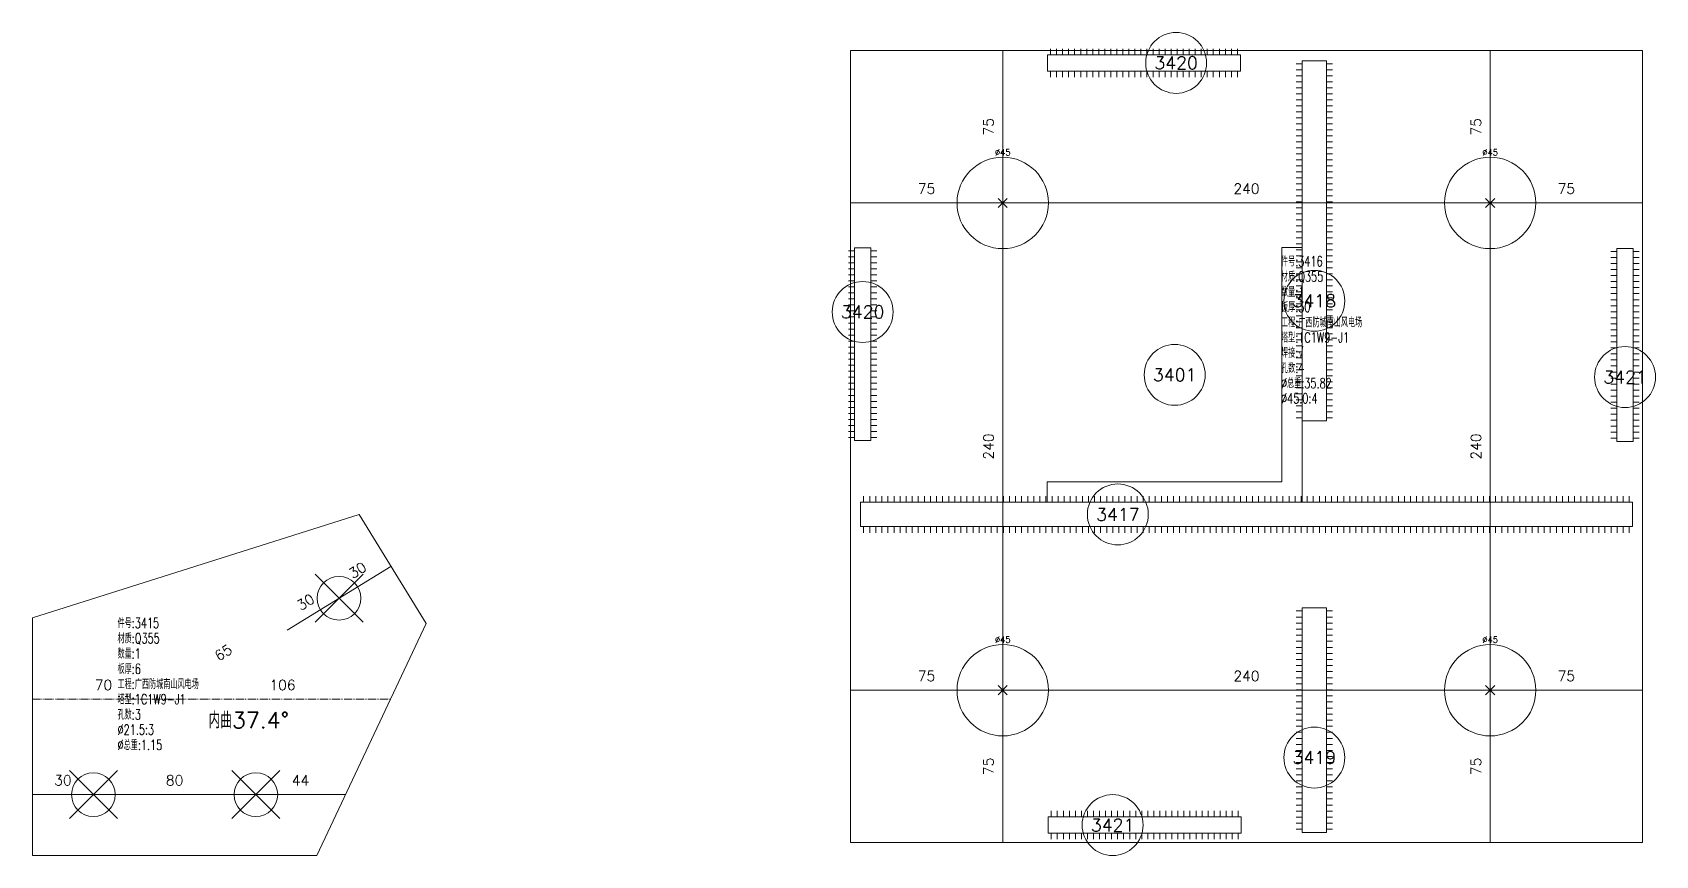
# Model space of a CAD drawing. Extents: x -105 to 10956, y -4548 to 9487.
# Drawn here: x 1145 to 1944, y -1759 to -1353 of the extents above; entities that cross this region are included whole.
import ezdxf
from ezdxf.enums import TextEntityAlignment as Align

# ---------------------------------------------------------------- set-up
doc = ezdxf.new("R2010")
doc.units = 0
doc.header["$MEASUREMENT"] = 0
doc.linetypes.add('制弯线', pattern=[5.9, 4, -0.5, 0.2, -0.5, 0.2, -0.5])
for name, color, linetype, lineweight in [('1', 7, 'CONTINUOUS', 25), ('2', 7, 'CONTINUOUS', 25), ('3', 7, 'CONTINUOUS', 25)]:
    doc.layers.add(name, color=color, linetype=linetype, lineweight=lineweight)
doc.styles.get("Standard").update_dxf_attribs({"font": 'simplex.shx', "width": 0.7, "height": 3, "bigfont": 'gbhzfs.shx'})

msp = doc.modelspace()

# ---------------------------------------------------------------- linework, layer by layer
at = {"layer": '1', "color": 7, "linetype": 'Continuous', "lineweight": 18}
for p, q in [((1937.93253, -1362.37284), (1547.93253, -1362.37284)), ((1547.93253, -1362.37284), (1547.93253, -1752.37284)), ((1937.93253, -1752.37284), (1937.93253, -1362.37284)), ((1306.00104, -1590.80386), (1145.18537, -1641.78471)), ((1338.97124, -1644.48781), (1306.00104, -1590.80386)), ((1145.18537, -1641.78471), (1145.18537, -1758.78471)), ((1285.18537, -1758.78471), (1338.97124, -1644.48781)), ((1547.93253, -1752.37284), (1937.93253, -1752.37284)), ((1145.18537, -1758.78471), (1285.18537, -1758.78471))]:
    msp.add_line(p, q, dxfattribs=at)
at = {"layer": '1', "color": 7, "linetype": 'Continuous', "lineweight": 13}
for p, q in [((1620.68253, -1439.62284), (1625.18253, -1435.12284)), ((1625.18253, -1439.62284), (1620.68253, -1435.12284)), ((1860.68253, -1439.62284), (1865.18253, -1435.12284)), ((1865.18253, -1439.62284), (1860.68253, -1435.12284)), ((1284.31235, -1643.89274), (1307.96235, -1620.24274)), ((1307.96235, -1643.89274), (1284.31235, -1620.24274)), ((1620.68253, -1679.62284), (1625.18253, -1675.12284)), ((1625.18253, -1679.62284), (1620.68253, -1675.12284)), ((1860.68253, -1679.62284), (1865.18253, -1675.12284)), ((1865.18253, -1679.62284), (1860.68253, -1675.12284)), ((1163.36037, -1740.60971), (1187.01037, -1716.95971)), ((1187.01037, -1740.60971), (1163.36037, -1716.95971)), ((1243.36037, -1740.60971), (1267.01037, -1716.95971)), ((1267.01037, -1740.60971), (1243.36037, -1716.95971))]:
    msp.add_line(p, q, dxfattribs=at)
for centre, radius in [((1622.93253, -1437.37284), 22.5), ((1862.93253, -1437.37284), 22.5), ((1296.13735, -1632.06774), 10.75), ((1622.93253, -1677.37284), 22.5), ((1862.93253, -1677.37284), 22.5), ((1175.18537, -1728.78471), 10.75), ((1255.18537, -1728.78471), 10.75)]:
    msp.add_circle(centre, radius, dxfattribs=at)
at = {"layer": '2', "color": 9, "linetype": 'Continuous', "lineweight": 13}
for p, q in [((1622.93253, -1752.37284), (1622.93253, -1362.37284)), ((1862.93253, -1752.37284), (1862.93253, -1362.37284)), ((1937.93253, -1437.37284), (1547.93253, -1437.37284)), ((1270.57357, -1647.76781), (1321.70112, -1616.36763)), ((1937.93253, -1677.37284), (1547.93253, -1677.37284)), ((1145.18537, -1728.78471), (1299.30278, -1728.78471))]:
    msp.add_line(p, q, dxfattribs=at)
at = {"layer": '2', "color": 190, "linetype": '制弯线', "lineweight": 13}
msp.add_line((1145.18537, -1681.78471), (1321.42005, -1681.78471), dxfattribs=at)
at = {"layer": '3', "color": 7, "linetype": 'Continuous', "lineweight": 13}
for p, q in [((1646.45561, -1364.41154), (1646.45561, -1361.41154)), ((1649.42436, -1364.41154), (1649.42436, -1361.41154)), ((1652.39311, -1364.41154), (1652.39311, -1361.41154)), ((1655.36186, -1364.41154), (1655.36186, -1361.41154)), ((1658.33061, -1364.41154), (1658.33061, -1361.41154)), ((1661.29936, -1364.41154), (1661.29936, -1361.41154)), ((1664.26811, -1364.41154), (1664.26811, -1361.41154)), ((1667.23686, -1364.41154), (1667.23686, -1361.41154)), ((1670.20561, -1364.41154), (1670.20561, -1361.41154)), ((1673.17436, -1364.41154), (1673.17436, -1361.41154)), ((1676.14311, -1364.41154), (1676.14311, -1361.41154)), ((1679.11186, -1364.41154), (1679.11186, -1361.41154)), ((1682.08061, -1364.41154), (1682.08061, -1361.41154)), ((1685.04936, -1364.41154), (1685.04936, -1361.41154)), ((1688.01811, -1364.41154), (1688.01811, -1361.41154)), ((1690.98686, -1364.41154), (1690.98686, -1361.41154)), ((1693.95561, -1364.41154), (1693.95561, -1361.41154)), ((1696.92436, -1364.41154), (1696.92436, -1361.41154)), ((1699.89311, -1364.41154), (1699.89311, -1361.41154)), ((1702.86186, -1364.41154), (1702.86186, -1361.41154)), ((1705.83061, -1364.41154), (1705.83061, -1361.41154)), ((1708.79936, -1364.41154), (1708.79936, -1361.41154)), ((1711.76811, -1364.41154), (1711.76811, -1361.41154)), ((1714.73686, -1364.41154), (1714.73686, -1361.41154)), ((1717.70561, -1364.41154), (1717.70561, -1361.41154)), ((1720.67436, -1364.41154), (1720.67436, -1361.41154)), ((1723.64311, -1364.41154), (1723.64311, -1361.41154)), ((1726.61186, -1364.41154), (1726.61186, -1361.41154)), ((1729.58061, -1364.41154), (1729.58061, -1361.41154)), ((1732.54936, -1364.41154), (1732.54936, -1361.41154)), ((1735.51811, -1364.41154), (1735.51811, -1361.41154)), ((1738.48686, -1364.41154), (1738.48686, -1361.41154)), ((1646.45561, -1372.41154), (1646.45561, -1375.41154)), ((1649.42436, -1372.41154), (1649.42436, -1375.41154)), ((1652.39311, -1372.41154), (1652.39311, -1375.41154)), ((1655.36186, -1372.41154), (1655.36186, -1375.41154)), ((1658.33061, -1372.41154), (1658.33061, -1375.41154)), ((1661.29936, -1372.41154), (1661.29936, -1375.41154)), ((1664.26811, -1372.41154), (1664.26811, -1375.41154)), ((1667.23686, -1372.41154), (1667.23686, -1375.41154)), ((1670.20561, -1372.41154), (1670.20561, -1375.41154)), ((1673.17436, -1372.41154), (1673.17436, -1375.41154)), ((1676.14311, -1372.41154), (1676.14311, -1375.41154)), ((1679.11186, -1372.41154), (1679.11186, -1375.41154)), ((1682.08061, -1372.41154), (1682.08061, -1375.41154)), ((1685.04936, -1372.41154), (1685.04936, -1375.41154)), ((1688.01811, -1372.41154), (1688.01811, -1375.41154)), ((1690.98686, -1372.41154), (1690.98686, -1375.41154)), ((1693.95561, -1372.41154), (1693.95561, -1375.41154)), ((1696.92436, -1372.41154), (1696.92436, -1375.41154)), ((1699.89311, -1372.41154), (1699.89311, -1375.41154)), ((1702.86186, -1372.41154), (1702.86186, -1375.41154)), ((1705.83061, -1372.41154), (1705.83061, -1375.41154)), ((1708.79936, -1372.41154), (1708.79936, -1375.41154)), ((1711.76811, -1372.41154), (1711.76811, -1375.41154)), ((1714.73686, -1372.41154), (1714.73686, -1375.41154)), ((1717.70561, -1372.41154), (1717.70561, -1375.41154)), ((1720.67436, -1372.41154), (1720.67436, -1375.41154)), ((1723.64311, -1372.41154), (1723.64311, -1375.41154)), ((1726.61186, -1372.41154), (1726.61186, -1375.41154)), ((1729.58061, -1372.41154), (1729.58061, -1375.41154)), ((1732.54936, -1372.41154), (1732.54936, -1375.41154)), ((1735.51811, -1372.41154), (1735.51811, -1375.41154)), ((1738.48686, -1372.41154), (1738.48686, -1375.41154)), ((1770.35278, -1368.85053), (1767.35278, -1368.85053)), ((1770.35278, -1371.80592), (1767.35278, -1371.80592)), ((1782.35278, -1368.85053), (1785.35278, -1368.85053)), ((1782.35278, -1371.80592), (1785.35278, -1371.80592)), ((1770.35278, -1374.76131), (1767.35278, -1374.76131)), ((1770.35278, -1377.7167), (1767.35278, -1377.7167)), ((1770.35278, -1380.67209), (1767.35278, -1380.67209)), ((1782.35278, -1374.76131), (1785.35278, -1374.76131)), ((1782.35278, -1377.7167), (1785.35278, -1377.7167)), ((1782.35278, -1380.67209), (1785.35278, -1380.67209)), ((1770.35278, -1383.62748), (1767.35278, -1383.62748)), ((1770.35278, -1386.58288), (1767.35278, -1386.58288)), ((1770.35278, -1389.53827), (1767.35278, -1389.53827)), ((1782.35278, -1383.62748), (1785.35278, -1383.62748)), ((1782.35278, -1386.58288), (1785.35278, -1386.58288)), ((1782.35278, -1389.53827), (1785.35278, -1389.53827)), ((1770.35278, -1392.49366), (1767.35278, -1392.49366)), ((1770.35278, -1395.44905), (1767.35278, -1395.44905)), ((1770.35278, -1398.40444), (1767.35278, -1398.40444)), ((1782.35278, -1392.49366), (1785.35278, -1392.49366)), ((1782.35278, -1395.44905), (1785.35278, -1395.44905)), ((1782.35278, -1398.40444), (1785.35278, -1398.40444)), ((1770.35278, -1401.35983), (1767.35278, -1401.35983)), ((1770.35278, -1404.31522), (1767.35278, -1404.31522)), ((1782.35278, -1401.35983), (1785.35278, -1401.35983)), ((1782.35278, -1404.31522), (1785.35278, -1404.31522)), ((1770.35278, -1407.27061), (1767.35278, -1407.27061)), ((1770.35278, -1410.226), (1767.35278, -1410.226)), ((1770.35278, -1413.18139), (1767.35278, -1413.18139)), ((1782.35278, -1407.27061), (1785.35278, -1407.27061)), ((1782.35278, -1410.226), (1785.35278, -1410.226)), ((1782.35278, -1413.18139), (1785.35278, -1413.18139)), ((1770.35278, -1416.13678), (1767.35278, -1416.13678)), ((1770.35278, -1419.09217), (1767.35278, -1419.09217)), ((1770.35278, -1422.04756), (1767.35278, -1422.04756)), ((1782.35278, -1416.13678), (1785.35278, -1416.13678)), ((1782.35278, -1419.09217), (1785.35278, -1419.09217)), ((1782.35278, -1422.04756), (1785.35278, -1422.04756)), ((1770.35278, -1425.00295), (1767.35278, -1425.00295)), ((1770.35278, -1427.95834), (1767.35278, -1427.95834)), ((1782.35278, -1425.00295), (1785.35278, -1425.00295)), ((1782.35278, -1427.95834), (1785.35278, -1427.95834)), ((1770.35278, -1430.91373), (1767.35278, -1430.91373)), ((1770.35278, -1433.86913), (1767.35278, -1433.86913)), ((1770.35278, -1436.82452), (1767.35278, -1436.82452)), ((1782.35278, -1430.91373), (1785.35278, -1430.91373)), ((1782.35278, -1433.86913), (1785.35278, -1433.86913)), ((1782.35278, -1436.82452), (1785.35278, -1436.82452)), ((1770.35278, -1439.77991), (1767.35278, -1439.77991)), ((1770.35278, -1442.7353), (1767.35278, -1442.7353)), ((1770.35278, -1445.69069), (1767.35278, -1445.69069)), ((1782.35278, -1439.77991), (1785.35278, -1439.77991)), ((1782.35278, -1442.7353), (1785.35278, -1442.7353)), ((1782.35278, -1445.69069), (1785.35278, -1445.69069)), ((1770.35278, -1448.64608), (1767.35278, -1448.64608)), ((1770.35278, -1451.60147), (1767.35278, -1451.60147)), ((1782.35278, -1448.64608), (1785.35278, -1448.64608)), ((1782.35278, -1451.60147), (1785.35278, -1451.60147)), ((1549.97124, -1460.89591), (1546.97124, -1460.89591)), ((1557.97124, -1460.89591), (1560.97124, -1460.89591)), ((1770.35278, -1454.55686), (1767.35278, -1454.55686)), ((1770.35278, -1457.51225), (1767.35278, -1457.51225)), ((1770.35278, -1460.46764), (1767.35278, -1460.46764)), ((1782.35278, -1454.55686), (1785.35278, -1454.55686)), ((1782.35278, -1457.51225), (1785.35278, -1457.51225)), ((1782.35278, -1460.46764), (1785.35278, -1460.46764)), ((1925.35278, -1461.27746), (1922.35278, -1461.27746)), ((1933.35278, -1461.27746), (1936.35278, -1461.27746)), ((1549.97124, -1463.86466), (1546.97124, -1463.86466)), ((1549.97124, -1466.83341), (1546.97124, -1466.83341)), ((1549.97124, -1469.80216), (1546.97124, -1469.80216)), ((1557.97124, -1463.86466), (1560.97124, -1463.86466)), ((1557.97124, -1466.83341), (1560.97124, -1466.83341)), ((1557.97124, -1469.80216), (1560.97124, -1469.80216)), ((1770.35278, -1463.42303), (1767.35278, -1463.42303)), ((1770.35278, -1466.37842), (1767.35278, -1466.37842)), ((1770.35278, -1469.33381), (1767.35278, -1469.33381)), ((1782.35278, -1463.42303), (1785.35278, -1463.42303)), ((1782.35278, -1466.37842), (1785.35278, -1466.37842)), ((1782.35278, -1469.33381), (1785.35278, -1469.33381)), ((1925.35278, -1464.24621), (1922.35278, -1464.24621)), ((1925.35278, -1467.21496), (1922.35278, -1467.21496)), ((1925.35278, -1470.18371), (1922.35278, -1470.18371)), ((1933.35278, -1464.24621), (1936.35278, -1464.24621)), ((1933.35278, -1467.21496), (1936.35278, -1467.21496)), ((1933.35278, -1470.18371), (1936.35278, -1470.18371)), ((1549.97124, -1472.77091), (1546.97124, -1472.77091)), ((1549.97124, -1475.73966), (1546.97124, -1475.73966)), ((1557.97124, -1472.77091), (1560.97124, -1472.77091)), ((1557.97124, -1475.73966), (1560.97124, -1475.73966)), ((1770.35278, -1472.2892), (1767.35278, -1472.2892)), ((1770.35278, -1475.24459), (1767.35278, -1475.24459)), ((1770.35278, -1478.19999), (1767.35278, -1478.19999)), ((1782.35278, -1472.2892), (1785.35278, -1472.2892)), ((1782.35278, -1475.24459), (1785.35278, -1475.24459)), ((1782.35278, -1478.19999), (1785.35278, -1478.19999)), ((1925.35278, -1473.15246), (1922.35278, -1473.15246)), ((1925.35278, -1476.12121), (1922.35278, -1476.12121)), ((1933.35278, -1473.15246), (1936.35278, -1473.15246)), ((1933.35278, -1476.12121), (1936.35278, -1476.12121)), ((1549.97124, -1478.70841), (1546.97124, -1478.70841)), ((1549.97124, -1481.67716), (1546.97124, -1481.67716)), ((1549.97124, -1484.64591), (1546.97124, -1484.64591)), ((1557.97124, -1478.70841), (1560.97124, -1478.70841)), ((1557.97124, -1481.67716), (1560.97124, -1481.67716)), ((1557.97124, -1484.64591), (1560.97124, -1484.64591)), ((1770.35278, -1481.15538), (1767.35278, -1481.15538)), ((1770.35278, -1484.11077), (1767.35278, -1484.11077)), ((1782.35278, -1481.15538), (1785.35278, -1481.15538)), ((1782.35278, -1484.11077), (1785.35278, -1484.11077)), ((1925.35278, -1479.08996), (1922.35278, -1479.08996)), ((1925.35278, -1482.05871), (1922.35278, -1482.05871)), ((1925.35278, -1485.02746), (1922.35278, -1485.02746)), ((1933.35278, -1479.08996), (1936.35278, -1479.08996)), ((1933.35278, -1482.05871), (1936.35278, -1482.05871)), ((1933.35278, -1485.02746), (1936.35278, -1485.02746)), ((1549.97124, -1487.61466), (1546.97124, -1487.61466)), ((1549.97124, -1490.58341), (1546.97124, -1490.58341)), ((1549.97124, -1493.55216), (1546.97124, -1493.55216)), ((1557.97124, -1487.61466), (1560.97124, -1487.61466)), ((1557.97124, -1490.58341), (1560.97124, -1490.58341)), ((1557.97124, -1493.55216), (1560.97124, -1493.55216)), ((1770.35278, -1487.06616), (1767.35278, -1487.06616)), ((1770.35278, -1490.02155), (1767.35278, -1490.02155)), ((1770.35278, -1492.97694), (1767.35278, -1492.97694)), ((1782.35278, -1487.06616), (1785.35278, -1487.06616)), ((1782.35278, -1490.02155), (1785.35278, -1490.02155)), ((1782.35278, -1492.97694), (1785.35278, -1492.97694)), ((1925.35278, -1487.99621), (1922.35278, -1487.99621)), ((1925.35278, -1490.96496), (1922.35278, -1490.96496)), ((1925.35278, -1493.93371), (1922.35278, -1493.93371)), ((1933.35278, -1487.99621), (1936.35278, -1487.99621)), ((1933.35278, -1490.96496), (1936.35278, -1490.96496)), ((1933.35278, -1493.93371), (1936.35278, -1493.93371)), ((1549.97124, -1496.52091), (1546.97124, -1496.52091)), ((1549.97124, -1499.48966), (1546.97124, -1499.48966)), ((1557.97124, -1496.52091), (1560.97124, -1496.52091)), ((1557.97124, -1499.48966), (1560.97124, -1499.48966)), ((1770.35278, -1495.93233), (1767.35278, -1495.93233)), ((1770.35278, -1498.88772), (1767.35278, -1498.88772)), ((1770.35278, -1501.84311), (1767.35278, -1501.84311)), ((1782.35278, -1495.93233), (1785.35278, -1495.93233)), ((1782.35278, -1498.88772), (1785.35278, -1498.88772)), ((1782.35278, -1501.84311), (1785.35278, -1501.84311)), ((1925.35278, -1496.90246), (1922.35278, -1496.90246)), ((1925.35278, -1499.87121), (1922.35278, -1499.87121)), ((1933.35278, -1496.90246), (1936.35278, -1496.90246)), ((1933.35278, -1499.87121), (1936.35278, -1499.87121)), ((1549.97124, -1502.45841), (1546.97124, -1502.45841)), ((1549.97124, -1505.42716), (1546.97124, -1505.42716)), ((1549.97124, -1508.39591), (1546.97124, -1508.39591)), ((1557.97124, -1502.45841), (1560.97124, -1502.45841)), ((1557.97124, -1505.42716), (1560.97124, -1505.42716)), ((1557.97124, -1508.39591), (1560.97124, -1508.39591)), ((1770.35278, -1504.7985), (1767.35278, -1504.7985)), ((1770.35278, -1507.75389), (1767.35278, -1507.75389)), ((1782.35278, -1504.7985), (1785.35278, -1504.7985)), ((1782.35278, -1507.75389), (1785.35278, -1507.75389)), ((1925.35278, -1502.83996), (1922.35278, -1502.83996)), ((1925.35278, -1505.80871), (1922.35278, -1505.80871)), ((1925.35278, -1508.77746), (1922.35278, -1508.77746)), ((1933.35278, -1502.83996), (1936.35278, -1502.83996)), ((1933.35278, -1505.80871), (1936.35278, -1505.80871)), ((1933.35278, -1508.77746), (1936.35278, -1508.77746)), ((1549.97124, -1511.36466), (1546.97124, -1511.36466)), ((1549.97124, -1514.33341), (1546.97124, -1514.33341)), ((1549.97124, -1517.30216), (1546.97124, -1517.30216)), ((1557.97124, -1511.36466), (1560.97124, -1511.36466)), ((1557.97124, -1514.33341), (1560.97124, -1514.33341)), ((1557.97124, -1517.30216), (1560.97124, -1517.30216)), ((1770.35278, -1510.70928), (1767.35278, -1510.70928)), ((1770.35278, -1513.66467), (1767.35278, -1513.66467)), ((1770.35278, -1516.62006), (1767.35278, -1516.62006)), ((1782.35278, -1510.70928), (1785.35278, -1510.70928)), ((1782.35278, -1513.66467), (1785.35278, -1513.66467)), ((1782.35278, -1516.62006), (1785.35278, -1516.62006)), ((1925.35278, -1511.74621), (1922.35278, -1511.74621)), ((1925.35278, -1514.71496), (1922.35278, -1514.71496)), ((1925.35278, -1517.68371), (1922.35278, -1517.68371)), ((1933.35278, -1511.74621), (1936.35278, -1511.74621)), ((1933.35278, -1514.71496), (1936.35278, -1514.71496)), ((1933.35278, -1517.68371), (1936.35278, -1517.68371)), ((1549.97124, -1520.27091), (1546.97124, -1520.27091)), ((1549.97124, -1523.23966), (1546.97124, -1523.23966)), ((1549.97124, -1526.20841), (1546.97124, -1526.20841)), ((1557.97124, -1520.27091), (1560.97124, -1520.27091)), ((1557.97124, -1523.23966), (1560.97124, -1523.23966)), ((1557.97124, -1526.20841), (1560.97124, -1526.20841)), ((1770.35278, -1519.57545), (1767.35278, -1519.57545)), ((1770.35278, -1522.53084), (1767.35278, -1522.53084)), ((1770.35278, -1525.48624), (1767.35278, -1525.48624)), ((1782.35278, -1519.57545), (1785.35278, -1519.57545)), ((1782.35278, -1522.53084), (1785.35278, -1522.53084)), ((1782.35278, -1525.48624), (1785.35278, -1525.48624)), ((1925.35278, -1520.65246), (1922.35278, -1520.65246)), ((1925.35278, -1523.62121), (1922.35278, -1523.62121)), ((1933.35278, -1520.65246), (1936.35278, -1520.65246)), ((1933.35278, -1523.62121), (1936.35278, -1523.62121)), ((1549.97124, -1529.17716), (1546.97124, -1529.17716)), ((1549.97124, -1532.14591), (1546.97124, -1532.14591)), ((1557.97124, -1529.17716), (1560.97124, -1529.17716)), ((1557.97124, -1532.14591), (1560.97124, -1532.14591)), ((1770.35278, -1528.44163), (1767.35278, -1528.44163)), ((1770.35278, -1531.39702), (1767.35278, -1531.39702)), ((1770.35278, -1534.35241), (1767.35278, -1534.35241)), ((1782.35278, -1528.44163), (1785.35278, -1528.44163)), ((1782.35278, -1531.39702), (1785.35278, -1531.39702)), ((1782.35278, -1534.35241), (1785.35278, -1534.35241)), ((1925.35278, -1526.58996), (1922.35278, -1526.58996)), ((1925.35278, -1529.55871), (1922.35278, -1529.55871)), ((1925.35278, -1532.52746), (1922.35278, -1532.52746)), ((1933.35278, -1526.58996), (1936.35278, -1526.58996)), ((1933.35278, -1529.55871), (1936.35278, -1529.55871)), ((1933.35278, -1532.52746), (1936.35278, -1532.52746)), ((1549.97124, -1535.11466), (1546.97124, -1535.11466)), ((1549.97124, -1538.08341), (1546.97124, -1538.08341)), ((1549.97124, -1541.05216), (1546.97124, -1541.05216)), ((1557.97124, -1535.11466), (1560.97124, -1535.11466)), ((1557.97124, -1538.08341), (1560.97124, -1538.08341)), ((1557.97124, -1541.05216), (1560.97124, -1541.05216)), ((1770.35278, -1537.3078), (1767.35278, -1537.3078)), ((1770.35278, -1540.26319), (1767.35278, -1540.26319)), ((1782.35278, -1537.3078), (1785.35278, -1537.3078)), ((1782.35278, -1540.26319), (1785.35278, -1540.26319)), ((1925.35278, -1535.49621), (1922.35278, -1535.49621)), ((1925.35278, -1538.46496), (1922.35278, -1538.46496)), ((1925.35278, -1541.43371), (1922.35278, -1541.43371)), ((1933.35278, -1535.49621), (1936.35278, -1535.49621)), ((1933.35278, -1538.46496), (1936.35278, -1538.46496)), ((1933.35278, -1541.43371), (1936.35278, -1541.43371)), ((1549.97124, -1544.02091), (1546.97124, -1544.02091)), ((1549.97124, -1546.98966), (1546.97124, -1546.98966)), ((1549.97124, -1549.95841), (1546.97124, -1549.95841)), ((1557.97124, -1544.02091), (1560.97124, -1544.02091)), ((1557.97124, -1546.98966), (1560.97124, -1546.98966)), ((1557.97124, -1549.95841), (1560.97124, -1549.95841)), ((1770.35278, -1543.21858), (1767.35278, -1543.21858)), ((1782.35278, -1543.21858), (1785.35278, -1543.21858)), ((1925.35278, -1544.40246), (1922.35278, -1544.40246)), ((1925.35278, -1547.37121), (1922.35278, -1547.37121)), ((1925.35278, -1550.33996), (1922.35278, -1550.33996)), ((1933.35278, -1544.40246), (1936.35278, -1544.40246)), ((1933.35278, -1547.37121), (1936.35278, -1547.37121)), ((1933.35278, -1550.33996), (1936.35278, -1550.33996)), ((1549.97124, -1552.92716), (1546.97124, -1552.92716)), ((1557.97124, -1552.92716), (1560.97124, -1552.92716)), ((1925.35278, -1553.30871), (1922.35278, -1553.30871)), ((1933.35278, -1553.30871), (1936.35278, -1553.30871)), ((1554.4286, -1584.79309), (1554.4286, -1581.79309)), ((1557.42072, -1584.79309), (1557.42072, -1581.79309)), ((1560.41285, -1584.79309), (1560.41285, -1581.79309)), ((1563.40497, -1584.79309), (1563.40497, -1581.79309)), ((1566.3971, -1584.79309), (1566.3971, -1581.79309)), ((1569.38923, -1584.79309), (1569.38923, -1581.79309)), ((1572.38135, -1584.79309), (1572.38135, -1581.79309)), ((1575.37348, -1584.79309), (1575.37348, -1581.79309)), ((1578.3656, -1584.79309), (1578.3656, -1581.79309)), ((1581.35773, -1584.79309), (1581.35773, -1581.79309)), ((1584.34986, -1584.79309), (1584.34986, -1581.79309)), ((1587.34198, -1584.79309), (1587.34198, -1581.79309)), ((1590.33411, -1584.79309), (1590.33411, -1581.79309)), ((1593.32623, -1584.79309), (1593.32623, -1581.79309)), ((1596.31836, -1584.79309), (1596.31836, -1581.79309)), ((1599.31049, -1584.79309), (1599.31049, -1581.79309)), ((1602.30261, -1584.79309), (1602.30261, -1581.79309)), ((1605.29474, -1584.79309), (1605.29474, -1581.79309)), ((1608.28686, -1584.79309), (1608.28686, -1581.79309)), ((1611.27899, -1584.79309), (1611.27899, -1581.79309)), ((1614.27112, -1584.79309), (1614.27112, -1581.79309)), ((1617.26324, -1584.79309), (1617.26324, -1581.79309)), ((1620.25537, -1584.79309), (1620.25537, -1581.79309)), ((1623.24749, -1584.79309), (1623.24749, -1581.79309)), ((1626.23962, -1584.79309), (1626.23962, -1581.79309)), ((1629.23175, -1584.79309), (1629.23175, -1581.79309)), ((1632.22387, -1584.79309), (1632.22387, -1581.79309)), ((1635.216, -1584.79309), (1635.216, -1581.79309)), ((1638.20812, -1584.79309), (1638.20812, -1581.79309)), ((1641.20025, -1584.79309), (1641.20025, -1581.79309)), ((1644.19238, -1584.79309), (1644.19238, -1581.79309)), ((1647.1845, -1584.79309), (1647.1845, -1581.79309)), ((1650.17663, -1584.79309), (1650.17663, -1581.79309)), ((1653.16875, -1584.79309), (1653.16875, -1581.79309)), ((1656.16088, -1584.79309), (1656.16088, -1581.79309)), ((1659.15301, -1584.79309), (1659.15301, -1581.79309)), ((1662.14513, -1584.79309), (1662.14513, -1581.79309)), ((1665.13726, -1584.79309), (1665.13726, -1581.79309)), ((1668.12938, -1584.79309), (1668.12938, -1581.79309)), ((1671.12151, -1584.79309), (1671.12151, -1581.79309)), ((1674.11364, -1584.79309), (1674.11364, -1581.79309)), ((1677.10576, -1584.79309), (1677.10576, -1581.79309)), ((1680.09789, -1584.79309), (1680.09789, -1581.79309)), ((1683.09001, -1584.79309), (1683.09001, -1581.79309)), ((1686.08214, -1584.79309), (1686.08214, -1581.79309)), ((1689.07427, -1584.79309), (1689.07427, -1581.79309)), ((1692.06639, -1584.79309), (1692.06639, -1581.79309)), ((1695.05852, -1584.79309), (1695.05852, -1581.79309)), ((1698.05064, -1584.79309), (1698.05064, -1581.79309)), ((1701.04277, -1584.79309), (1701.04277, -1581.79309)), ((1704.0349, -1584.79309), (1704.0349, -1581.79309)), ((1707.02702, -1584.79309), (1707.02702, -1581.79309)), ((1710.01915, -1584.79309), (1710.01915, -1581.79309)), ((1713.01127, -1584.79309), (1713.01127, -1581.79309)), ((1716.0034, -1584.79309), (1716.0034, -1581.79309)), ((1718.99553, -1584.79309), (1718.99553, -1581.79309)), ((1721.98765, -1584.79309), (1721.98765, -1581.79309)), ((1724.97978, -1584.79309), (1724.97978, -1581.79309)), ((1727.9719, -1584.79309), (1727.9719, -1581.79309)), ((1730.96403, -1584.79309), (1730.96403, -1581.79309)), ((1733.95616, -1584.79309), (1733.95616, -1581.79309)), ((1736.94828, -1584.79309), (1736.94828, -1581.79309)), ((1739.94041, -1584.79309), (1739.94041, -1581.79309)), ((1742.93253, -1584.79309), (1742.93253, -1581.79309)), ((1745.92466, -1584.79309), (1745.92466, -1581.79309)), ((1748.91679, -1584.79309), (1748.91679, -1581.79309)), ((1751.90891, -1584.79309), (1751.90891, -1581.79309)), ((1754.90104, -1584.79309), (1754.90104, -1581.79309)), ((1757.89316, -1584.79309), (1757.89316, -1581.79309)), ((1760.88529, -1584.79309), (1760.88529, -1581.79309)), ((1763.87742, -1584.79309), (1763.87742, -1581.79309)), ((1766.86954, -1584.79309), (1766.86954, -1581.79309)), ((1769.86167, -1584.79309), (1769.86167, -1581.79309)), ((1772.85379, -1584.79309), (1772.85379, -1581.79309)), ((1775.84592, -1584.79309), (1775.84592, -1581.79309)), ((1778.83805, -1584.79309), (1778.83805, -1581.79309)), ((1781.83017, -1584.79309), (1781.83017, -1581.79309)), ((1784.8223, -1584.79309), (1784.8223, -1581.79309)), ((1787.81442, -1584.79309), (1787.81442, -1581.79309)), ((1790.80655, -1584.79309), (1790.80655, -1581.79309)), ((1793.79868, -1584.79309), (1793.79868, -1581.79309)), ((1796.7908, -1584.79309), (1796.7908, -1581.79309)), ((1799.78293, -1584.79309), (1799.78293, -1581.79309)), ((1802.77505, -1584.79309), (1802.77505, -1581.79309)), ((1805.76718, -1584.79309), (1805.76718, -1581.79309)), ((1808.75931, -1584.79309), (1808.75931, -1581.79309)), ((1811.75143, -1584.79309), (1811.75143, -1581.79309)), ((1814.74356, -1584.79309), (1814.74356, -1581.79309)), ((1817.73568, -1584.79309), (1817.73568, -1581.79309)), ((1820.72781, -1584.79309), (1820.72781, -1581.79309)), ((1823.71994, -1584.79309), (1823.71994, -1581.79309)), ((1826.71206, -1584.79309), (1826.71206, -1581.79309)), ((1829.70419, -1584.79309), (1829.70419, -1581.79309)), ((1832.69631, -1584.79309), (1832.69631, -1581.79309)), ((1835.68844, -1584.79309), (1835.68844, -1581.79309)), ((1838.68057, -1584.79309), (1838.68057, -1581.79309)), ((1841.67269, -1584.79309), (1841.67269, -1581.79309)), ((1844.66482, -1584.79309), (1844.66482, -1581.79309)), ((1847.65694, -1584.79309), (1847.65694, -1581.79309)), ((1850.64907, -1584.79309), (1850.64907, -1581.79309)), ((1853.6412, -1584.79309), (1853.6412, -1581.79309)), ((1856.63332, -1584.79309), (1856.63332, -1581.79309)), ((1859.62545, -1584.79309), (1859.62545, -1581.79309)), ((1862.61757, -1584.79309), (1862.61757, -1581.79309)), ((1865.6097, -1584.79309), (1865.6097, -1581.79309)), ((1868.60182, -1584.79309), (1868.60182, -1581.79309)), ((1871.59395, -1584.79309), (1871.59395, -1581.79309)), ((1874.58608, -1584.79309), (1874.58608, -1581.79309)), ((1877.5782, -1584.79309), (1877.5782, -1581.79309)), ((1880.57033, -1584.79309), (1880.57033, -1581.79309)), ((1883.56245, -1584.79309), (1883.56245, -1581.79309)), ((1886.55458, -1584.79309), (1886.55458, -1581.79309)), ((1889.54671, -1584.79309), (1889.54671, -1581.79309)), ((1892.53883, -1584.79309), (1892.53883, -1581.79309)), ((1895.53096, -1584.79309), (1895.53096, -1581.79309)), ((1898.52308, -1584.79309), (1898.52308, -1581.79309)), ((1901.51521, -1584.79309), (1901.51521, -1581.79309)), ((1904.50734, -1584.79309), (1904.50734, -1581.79309)), ((1907.49946, -1584.79309), (1907.49946, -1581.79309)), ((1910.49159, -1584.79309), (1910.49159, -1581.79309)), ((1913.48371, -1584.79309), (1913.48371, -1581.79309)), ((1916.47584, -1584.79309), (1916.47584, -1581.79309)), ((1919.46797, -1584.79309), (1919.46797, -1581.79309)), ((1922.46009, -1584.79309), (1922.46009, -1581.79309)), ((1925.45222, -1584.79309), (1925.45222, -1581.79309)), ((1928.44434, -1584.79309), (1928.44434, -1581.79309)), ((1931.43647, -1584.79309), (1931.43647, -1581.79309)), ((1554.4286, -1596.79309), (1554.4286, -1599.79309)), ((1557.42072, -1596.79309), (1557.42072, -1599.79309)), ((1560.41285, -1596.79309), (1560.41285, -1599.79309)), ((1563.40497, -1596.79309), (1563.40497, -1599.79309)), ((1566.3971, -1596.79309), (1566.3971, -1599.79309)), ((1569.38923, -1596.79309), (1569.38923, -1599.79309)), ((1572.38135, -1596.79309), (1572.38135, -1599.79309)), ((1575.37348, -1596.79309), (1575.37348, -1599.79309)), ((1578.3656, -1596.79309), (1578.3656, -1599.79309)), ((1581.35773, -1596.79309), (1581.35773, -1599.79309)), ((1584.34986, -1596.79309), (1584.34986, -1599.79309)), ((1587.34198, -1596.79309), (1587.34198, -1599.79309)), ((1590.33411, -1596.79309), (1590.33411, -1599.79309)), ((1593.32623, -1596.79309), (1593.32623, -1599.79309)), ((1596.31836, -1596.79309), (1596.31836, -1599.79309)), ((1599.31049, -1596.79309), (1599.31049, -1599.79309)), ((1602.30261, -1596.79309), (1602.30261, -1599.79309)), ((1605.29474, -1596.79309), (1605.29474, -1599.79309)), ((1608.28686, -1596.79309), (1608.28686, -1599.79309)), ((1611.27899, -1596.79309), (1611.27899, -1599.79309)), ((1614.27112, -1596.79309), (1614.27112, -1599.79309)), ((1617.26324, -1596.79309), (1617.26324, -1599.79309)), ((1620.25537, -1596.79309), (1620.25537, -1599.79309)), ((1623.24749, -1596.79309), (1623.24749, -1599.79309)), ((1626.23962, -1596.79309), (1626.23962, -1599.79309)), ((1629.23175, -1596.79309), (1629.23175, -1599.79309)), ((1632.22387, -1596.79309), (1632.22387, -1599.79309)), ((1635.216, -1596.79309), (1635.216, -1599.79309)), ((1638.20812, -1596.79309), (1638.20812, -1599.79309)), ((1641.20025, -1596.79309), (1641.20025, -1599.79309)), ((1644.19238, -1596.79309), (1644.19238, -1599.79309)), ((1647.1845, -1596.79309), (1647.1845, -1599.79309)), ((1650.17663, -1596.79309), (1650.17663, -1599.79309)), ((1653.16875, -1596.79309), (1653.16875, -1599.79309)), ((1656.16088, -1596.79309), (1656.16088, -1599.79309)), ((1659.15301, -1596.79309), (1659.15301, -1599.79309)), ((1662.14513, -1596.79309), (1662.14513, -1599.79309)), ((1665.13726, -1596.79309), (1665.13726, -1599.79309)), ((1668.12938, -1596.79309), (1668.12938, -1599.79309)), ((1671.12151, -1596.79309), (1671.12151, -1599.79309)), ((1674.11364, -1596.79309), (1674.11364, -1599.79309)), ((1677.10576, -1596.79309), (1677.10576, -1599.79309)), ((1680.09789, -1596.79309), (1680.09789, -1599.79309)), ((1683.09001, -1596.79309), (1683.09001, -1599.79309)), ((1686.08214, -1596.79309), (1686.08214, -1599.79309)), ((1689.07427, -1596.79309), (1689.07427, -1599.79309)), ((1692.06639, -1596.79309), (1692.06639, -1599.79309)), ((1695.05852, -1596.79309), (1695.05852, -1599.79309)), ((1698.05064, -1596.79309), (1698.05064, -1599.79309)), ((1701.04277, -1596.79309), (1701.04277, -1599.79309)), ((1704.0349, -1596.79309), (1704.0349, -1599.79309)), ((1707.02702, -1596.79309), (1707.02702, -1599.79309)), ((1710.01915, -1596.79309), (1710.01915, -1599.79309)), ((1713.01127, -1596.79309), (1713.01127, -1599.79309)), ((1716.0034, -1596.79309), (1716.0034, -1599.79309)), ((1718.99553, -1596.79309), (1718.99553, -1599.79309)), ((1721.98765, -1596.79309), (1721.98765, -1599.79309)), ((1724.97978, -1596.79309), (1724.97978, -1599.79309)), ((1727.9719, -1596.79309), (1727.9719, -1599.79309)), ((1730.96403, -1596.79309), (1730.96403, -1599.79309)), ((1733.95616, -1596.79309), (1733.95616, -1599.79309)), ((1736.94828, -1596.79309), (1736.94828, -1599.79309)), ((1739.94041, -1596.79309), (1739.94041, -1599.79309)), ((1742.93253, -1596.79309), (1742.93253, -1599.79309)), ((1745.92466, -1596.79309), (1745.92466, -1599.79309)), ((1748.91679, -1596.79309), (1748.91679, -1599.79309)), ((1751.90891, -1596.79309), (1751.90891, -1599.79309)), ((1754.90104, -1596.79309), (1754.90104, -1599.79309)), ((1757.89316, -1596.79309), (1757.89316, -1599.79309)), ((1760.88529, -1596.79309), (1760.88529, -1599.79309)), ((1763.87742, -1596.79309), (1763.87742, -1599.79309)), ((1766.86954, -1596.79309), (1766.86954, -1599.79309)), ((1769.86167, -1596.79309), (1769.86167, -1599.79309)), ((1772.85379, -1596.79309), (1772.85379, -1599.79309)), ((1775.84592, -1596.79309), (1775.84592, -1599.79309)), ((1778.83805, -1596.79309), (1778.83805, -1599.79309)), ((1781.83017, -1596.79309), (1781.83017, -1599.79309)), ((1784.8223, -1596.79309), (1784.8223, -1599.79309)), ((1787.81442, -1596.79309), (1787.81442, -1599.79309)), ((1790.80655, -1596.79309), (1790.80655, -1599.79309)), ((1793.79868, -1596.79309), (1793.79868, -1599.79309)), ((1796.7908, -1596.79309), (1796.7908, -1599.79309)), ((1799.78293, -1596.79309), (1799.78293, -1599.79309)), ((1802.77505, -1596.79309), (1802.77505, -1599.79309)), ((1805.76718, -1596.79309), (1805.76718, -1599.79309)), ((1808.75931, -1596.79309), (1808.75931, -1599.79309)), ((1811.75143, -1596.79309), (1811.75143, -1599.79309)), ((1814.74356, -1596.79309), (1814.74356, -1599.79309)), ((1817.73568, -1596.79309), (1817.73568, -1599.79309)), ((1820.72781, -1596.79309), (1820.72781, -1599.79309)), ((1823.71994, -1596.79309), (1823.71994, -1599.79309)), ((1826.71206, -1596.79309), (1826.71206, -1599.79309)), ((1829.70419, -1596.79309), (1829.70419, -1599.79309)), ((1832.69631, -1596.79309), (1832.69631, -1599.79309)), ((1835.68844, -1596.79309), (1835.68844, -1599.79309)), ((1838.68057, -1596.79309), (1838.68057, -1599.79309)), ((1841.67269, -1596.79309), (1841.67269, -1599.79309)), ((1844.66482, -1596.79309), (1844.66482, -1599.79309)), ((1847.65694, -1596.79309), (1847.65694, -1599.79309)), ((1850.64907, -1596.79309), (1850.64907, -1599.79309)), ((1853.6412, -1596.79309), (1853.6412, -1599.79309)), ((1856.63332, -1596.79309), (1856.63332, -1599.79309)), ((1859.62545, -1596.79309), (1859.62545, -1599.79309)), ((1862.61757, -1596.79309), (1862.61757, -1599.79309)), ((1865.6097, -1596.79309), (1865.6097, -1599.79309)), ((1868.60182, -1596.79309), (1868.60182, -1599.79309)), ((1871.59395, -1596.79309), (1871.59395, -1599.79309)), ((1874.58608, -1596.79309), (1874.58608, -1599.79309)), ((1877.5782, -1596.79309), (1877.5782, -1599.79309)), ((1880.57033, -1596.79309), (1880.57033, -1599.79309)), ((1883.56245, -1596.79309), (1883.56245, -1599.79309)), ((1886.55458, -1596.79309), (1886.55458, -1599.79309)), ((1889.54671, -1596.79309), (1889.54671, -1599.79309)), ((1892.53883, -1596.79309), (1892.53883, -1599.79309)), ((1895.53096, -1596.79309), (1895.53096, -1599.79309)), ((1898.52308, -1596.79309), (1898.52308, -1599.79309)), ((1901.51521, -1596.79309), (1901.51521, -1599.79309)), ((1904.50734, -1596.79309), (1904.50734, -1599.79309)), ((1907.49946, -1596.79309), (1907.49946, -1599.79309)), ((1910.49159, -1596.79309), (1910.49159, -1599.79309)), ((1913.48371, -1596.79309), (1913.48371, -1599.79309)), ((1916.47584, -1596.79309), (1916.47584, -1599.79309)), ((1919.46797, -1596.79309), (1919.46797, -1599.79309)), ((1922.46009, -1596.79309), (1922.46009, -1599.79309)), ((1925.45222, -1596.79309), (1925.45222, -1599.79309)), ((1928.44434, -1596.79309), (1928.44434, -1599.79309)), ((1931.43647, -1596.79309), (1931.43647, -1599.79309)), ((1770.35278, -1638.33525), (1767.35278, -1638.33525)), ((1770.35278, -1641.32259), (1767.35278, -1641.32259)), ((1770.35278, -1644.30992), (1767.35278, -1644.30992)), ((1782.35278, -1638.33525), (1785.35278, -1638.33525)), ((1782.35278, -1641.32259), (1785.35278, -1641.32259)), ((1782.35278, -1644.30992), (1785.35278, -1644.30992)), ((1770.35278, -1647.29725), (1767.35278, -1647.29725)), ((1770.35278, -1650.28458), (1767.35278, -1650.28458)), ((1770.35278, -1653.27191), (1767.35278, -1653.27191)), ((1782.35278, -1647.29725), (1785.35278, -1647.29725)), ((1782.35278, -1650.28458), (1785.35278, -1650.28458)), ((1782.35278, -1653.27191), (1785.35278, -1653.27191)), ((1770.35278, -1656.25924), (1767.35278, -1656.25924)), ((1770.35278, -1659.24657), (1767.35278, -1659.24657)), ((1770.35278, -1662.2339), (1767.35278, -1662.2339)), ((1782.35278, -1656.25924), (1785.35278, -1656.25924)), ((1782.35278, -1659.24657), (1785.35278, -1659.24657)), ((1782.35278, -1662.2339), (1785.35278, -1662.2339)), ((1770.35278, -1665.22123), (1767.35278, -1665.22123)), ((1770.35278, -1668.20856), (1767.35278, -1668.20856)), ((1782.35278, -1665.22123), (1785.35278, -1665.22123)), ((1782.35278, -1668.20856), (1785.35278, -1668.20856)), ((1770.35278, -1671.1959), (1767.35278, -1671.1959)), ((1770.35278, -1674.18323), (1767.35278, -1674.18323)), ((1770.35278, -1677.17056), (1767.35278, -1677.17056)), ((1782.35278, -1671.1959), (1785.35278, -1671.1959)), ((1782.35278, -1674.18323), (1785.35278, -1674.18323)), ((1782.35278, -1677.17056), (1785.35278, -1677.17056)), ((1770.35278, -1680.15789), (1767.35278, -1680.15789)), ((1770.35278, -1683.14522), (1767.35278, -1683.14522)), ((1770.35278, -1686.13255), (1767.35278, -1686.13255)), ((1782.35278, -1680.15789), (1785.35278, -1680.15789)), ((1782.35278, -1683.14522), (1785.35278, -1683.14522)), ((1782.35278, -1686.13255), (1785.35278, -1686.13255)), ((1770.35278, -1689.11988), (1767.35278, -1689.11988)), ((1770.35278, -1692.10721), (1767.35278, -1692.10721)), ((1782.35278, -1689.11988), (1785.35278, -1689.11988)), ((1782.35278, -1692.10721), (1785.35278, -1692.10721)), ((1770.35278, -1695.09454), (1767.35278, -1695.09454)), ((1770.35278, -1698.08187), (1767.35278, -1698.08187)), ((1770.35278, -1701.06921), (1767.35278, -1701.06921)), ((1782.35278, -1695.09454), (1785.35278, -1695.09454)), ((1782.35278, -1698.08187), (1785.35278, -1698.08187)), ((1782.35278, -1701.06921), (1785.35278, -1701.06921)), ((1770.35278, -1704.05654), (1767.35278, -1704.05654)), ((1770.35278, -1707.04387), (1767.35278, -1707.04387)), ((1770.35278, -1710.0312), (1767.35278, -1710.0312)), ((1782.35278, -1704.05654), (1785.35278, -1704.05654)), ((1782.35278, -1707.04387), (1785.35278, -1707.04387)), ((1782.35278, -1710.0312), (1785.35278, -1710.0312)), ((1770.35278, -1713.01853), (1767.35278, -1713.01853)), ((1770.35278, -1716.00586), (1767.35278, -1716.00586)), ((1782.35278, -1713.01853), (1785.35278, -1713.01853)), ((1782.35278, -1716.00586), (1785.35278, -1716.00586)), ((1770.35278, -1718.99319), (1767.35278, -1718.99319)), ((1770.35278, -1721.98052), (1767.35278, -1721.98052)), ((1770.35278, -1724.96785), (1767.35278, -1724.96785)), ((1782.35278, -1718.99319), (1785.35278, -1718.99319)), ((1782.35278, -1721.98052), (1785.35278, -1721.98052)), ((1782.35278, -1724.96785), (1785.35278, -1724.96785)), ((1770.35278, -1727.95518), (1767.35278, -1727.95518)), ((1770.35278, -1730.94252), (1767.35278, -1730.94252)), ((1770.35278, -1733.92985), (1767.35278, -1733.92985)), ((1782.35278, -1727.95518), (1785.35278, -1727.95518)), ((1782.35278, -1730.94252), (1785.35278, -1730.94252)), ((1782.35278, -1733.92985), (1785.35278, -1733.92985)), ((1646.83716, -1739.79309), (1646.83716, -1736.79309)), ((1649.80591, -1739.79309), (1649.80591, -1736.79309)), ((1652.77466, -1739.79309), (1652.77466, -1736.79309)), ((1655.74341, -1739.79309), (1655.74341, -1736.79309)), ((1658.71216, -1739.79309), (1658.71216, -1736.79309)), ((1661.68091, -1739.79309), (1661.68091, -1736.79309)), ((1664.64966, -1739.79309), (1664.64966, -1736.79309)), ((1667.61841, -1739.79309), (1667.61841, -1736.79309)), ((1670.58716, -1739.79309), (1670.58716, -1736.79309)), ((1673.55591, -1739.79309), (1673.55591, -1736.79309)), ((1676.52466, -1739.79309), (1676.52466, -1736.79309)), ((1679.49341, -1739.79309), (1679.49341, -1736.79309)), ((1682.46216, -1739.79309), (1682.46216, -1736.79309)), ((1685.43091, -1739.79309), (1685.43091, -1736.79309)), ((1688.39966, -1739.79309), (1688.39966, -1736.79309)), ((1691.36841, -1739.79309), (1691.36841, -1736.79309)), ((1694.33716, -1739.79309), (1694.33716, -1736.79309)), ((1697.30591, -1739.79309), (1697.30591, -1736.79309)), ((1700.27466, -1739.79309), (1700.27466, -1736.79309)), ((1703.24341, -1739.79309), (1703.24341, -1736.79309)), ((1706.21216, -1739.79309), (1706.21216, -1736.79309)), ((1709.18091, -1739.79309), (1709.18091, -1736.79309)), ((1712.14966, -1739.79309), (1712.14966, -1736.79309)), ((1715.11841, -1739.79309), (1715.11841, -1736.79309)), ((1718.08716, -1739.79309), (1718.08716, -1736.79309)), ((1721.05591, -1739.79309), (1721.05591, -1736.79309)), ((1724.02466, -1739.79309), (1724.02466, -1736.79309)), ((1726.99341, -1739.79309), (1726.99341, -1736.79309)), ((1729.96216, -1739.79309), (1729.96216, -1736.79309)), ((1732.93091, -1739.79309), (1732.93091, -1736.79309)), ((1735.89966, -1739.79309), (1735.89966, -1736.79309)), ((1738.86841, -1739.79309), (1738.86841, -1736.79309)), ((1770.35278, -1736.91718), (1767.35278, -1736.91718)), ((1770.35278, -1739.90451), (1767.35278, -1739.90451)), ((1782.35278, -1736.91718), (1785.35278, -1736.91718)), ((1782.35278, -1739.90451), (1785.35278, -1739.90451)), ((1646.83716, -1747.79309), (1646.83716, -1750.79309)), ((1649.80591, -1747.79309), (1649.80591, -1750.79309)), ((1652.77466, -1747.79309), (1652.77466, -1750.79309)), ((1655.74341, -1747.79309), (1655.74341, -1750.79309)), ((1658.71216, -1747.79309), (1658.71216, -1750.79309)), ((1661.68091, -1747.79309), (1661.68091, -1750.79309)), ((1664.64966, -1747.79309), (1664.64966, -1750.79309)), ((1667.61841, -1747.79309), (1667.61841, -1750.79309)), ((1670.58716, -1747.79309), (1670.58716, -1750.79309)), ((1673.55591, -1747.79309), (1673.55591, -1750.79309)), ((1676.52466, -1747.79309), (1676.52466, -1750.79309)), ((1679.49341, -1747.79309), (1679.49341, -1750.79309)), ((1682.46216, -1747.79309), (1682.46216, -1750.79309)), ((1685.43091, -1747.79309), (1685.43091, -1750.79309)), ((1688.39966, -1747.79309), (1688.39966, -1750.79309)), ((1691.36841, -1747.79309), (1691.36841, -1750.79309)), ((1694.33716, -1747.79309), (1694.33716, -1750.79309)), ((1697.30591, -1747.79309), (1697.30591, -1750.79309)), ((1700.27466, -1747.79309), (1700.27466, -1750.79309)), ((1703.24341, -1747.79309), (1703.24341, -1750.79309)), ((1706.21216, -1747.79309), (1706.21216, -1750.79309)), ((1709.18091, -1747.79309), (1709.18091, -1750.79309)), ((1712.14966, -1747.79309), (1712.14966, -1750.79309)), ((1715.11841, -1747.79309), (1715.11841, -1750.79309)), ((1718.08716, -1747.79309), (1718.08716, -1750.79309)), ((1721.05591, -1747.79309), (1721.05591, -1750.79309)), ((1724.02466, -1747.79309), (1724.02466, -1750.79309)), ((1726.99341, -1747.79309), (1726.99341, -1750.79309)), ((1729.96216, -1747.79309), (1729.96216, -1750.79309)), ((1732.93091, -1747.79309), (1732.93091, -1750.79309)), ((1735.89966, -1747.79309), (1735.89966, -1750.79309)), ((1738.86841, -1747.79309), (1738.86841, -1750.79309)), ((1770.35278, -1742.89184), (1767.35278, -1742.89184)), ((1770.35278, -1745.87917), (1767.35278, -1745.87917)), ((1782.35278, -1742.89184), (1785.35278, -1742.89184)), ((1782.35278, -1745.87917), (1785.35278, -1745.87917))]:
    msp.add_line(p, q, dxfattribs=at)
for points in [[(1739.97124, -1372.41154), (1644.97124, -1372.41154), (1644.97124, -1364.41154), (1739.97124, -1364.41154)], [(1770.35278, -1544.69627), (1770.35278, -1367.37284), (1782.35278, -1367.37284), (1782.35278, -1544.69627)], [(1557.97124, -1459.41154), (1557.97124, -1554.41154), (1549.97124, -1554.41154), (1549.97124, -1459.41154)], [(1770.35278, -1459.29189), (1770.35278, -1584.79309), (1644.85159, -1584.79309), (1644.85159, -1574.79309), (1760.35278, -1574.79309), (1760.35278, -1459.29189)], [(1925.35278, -1554.79309), (1925.35278, -1459.79309), (1933.35278, -1459.79309), (1933.35278, -1554.79309)], [(1552.93253, -1584.79309), (1932.93253, -1584.79309), (1932.93253, -1596.79309), (1552.93253, -1596.79309)], [(1770.35278, -1747.37284), (1770.35278, -1636.84159), (1782.35278, -1636.84159), (1782.35278, -1747.37284)], [(1645.35278, -1739.79309), (1740.35278, -1739.79309), (1740.35278, -1747.79309), (1645.35278, -1747.79309)]]:
    msp.add_lwpolyline(points, close=True, dxfattribs=at)
at = {"layer": '3', "color": 7, "linetype": 'Continuous', "lineweight": 18}
for centre in [(1708.30457, -1368.41154), (1553.97124, -1491.07821), (1776.35278, -1485.58846), (1707.60219, -1522.04249), (1929.35278, -1523.12642), (1679.5992, -1590.79309), (1776.35278, -1710.52909), (1677.01945, -1743.79309)]:
    msp.add_circle(centre, 15, dxfattribs=at)

# ---------------------------------------------------------------- texts
at = {"layer": '1', "color": 7, "linetype": 'Continuous', "lineweight": 13}
for p in [(1622.93253, -1414.87284), (1862.93253, -1414.87284), (1622.93253, -1654.87284), (1862.93253, -1654.87284)]:
    msp.add_text('%%c45', height=3, dxfattribs=at).set_placement(p, align=Align.BOTTOM_CENTER)
at = {"layer": '2', "color": 7, "linetype": 'Continuous', "lineweight": 13}
for s, rotation, p in [('75', 90, (1619.93253, -1399.87284)), ('75', 90, (1859.93253, -1399.87284)), ('240', 90, (1619.93253, -1557.37284)), ('240', 90, (1859.93253, -1557.37284)), ('30', 32, (1307.34923, -1621.6613)), ('30', 32, (1281.78545, -1637.3614)), ('65', 32, (1241.30944, -1662.21988)), ('75', 90, (1619.93253, -1714.87284)), ('75', 90, (1859.93253, -1714.87284))]:
    msp.add_text(s, height=5, rotation=rotation, dxfattribs=at).set_placement(p, align=Align.BOTTOM_CENTER)
for s, p in [('75', (1585.43253, -1434.37284)), ('240', (1742.93253, -1434.37284)), ('75', (1900.43253, -1434.37284)), ('75', (1585.43253, -1674.37284)), ('240', (1742.93253, -1674.37284)), ('75', (1900.43253, -1674.37284)), ('70', (1180.18535, -1678.78471)), ('106', (1268.30269, -1678.78471)), ('30', (1160.18537, -1725.78471)), ('80', (1215.18537, -1725.78471)), ('44', (1277.24407, -1725.78471))]:
    msp.add_text(s, height=5, dxfattribs=at).set_placement(p, align=Align.BOTTOM_CENTER)
msp.add_text('内曲37.4%%d', height=8, dxfattribs=at).set_placement((1231.87206, -1698.51438), align=Align.BOTTOM_LEFT)
at = {"layer": '2', "color": 7, "linetype": 'Continuous', "lineweight": 13, "char_height": 5, "width": 500, "attachment_point": 1, "line_spacing_factor": 0.9}
for s, insert in [('件号:3416\\P材质:Q355\\P数量:1\\P板厚:30\\P工程:广西防城南山风电场\\P塔型:1C1W9-J1\\P焊接:√\\P孔数:4\\P%%c总重:35.82\\P%%c45.0:4', (1759.93253, -1463.62284)), ('件号:3415\\P材质:Q355\\P数量:1\\P板厚:6\\P工程:广西防城南山风电场\\P塔型:1C1W9-J1\\P孔数:3\\P%%c21.5:3\\P%%c总重:1.15', (1187.0783, -1641.79429))]:
    msp.add_mtext(s, dxfattribs=dict(at, insert=insert))
at = {"layer": '3', "color": 7, "linetype": 'Continuous', "lineweight": 13}
for s, p in [('3420', (1708.30457, -1368.41154)), ('3418', (1776.35278, -1485.58846)), ('3420', (1553.97124, -1491.07821)), ('3401', (1707.60219, -1522.04249)), ('3421', (1929.35278, -1523.12642)), ('3417', (1679.5992, -1590.79309)), ('3419', (1776.35278, -1710.52909)), ('3421', (1677.01945, -1743.79309))]:
    msp.add_text(s, height=6.25, dxfattribs=at).set_placement(p, align=Align.MIDDLE_CENTER)

doc.saveas('drawing.dxf')
